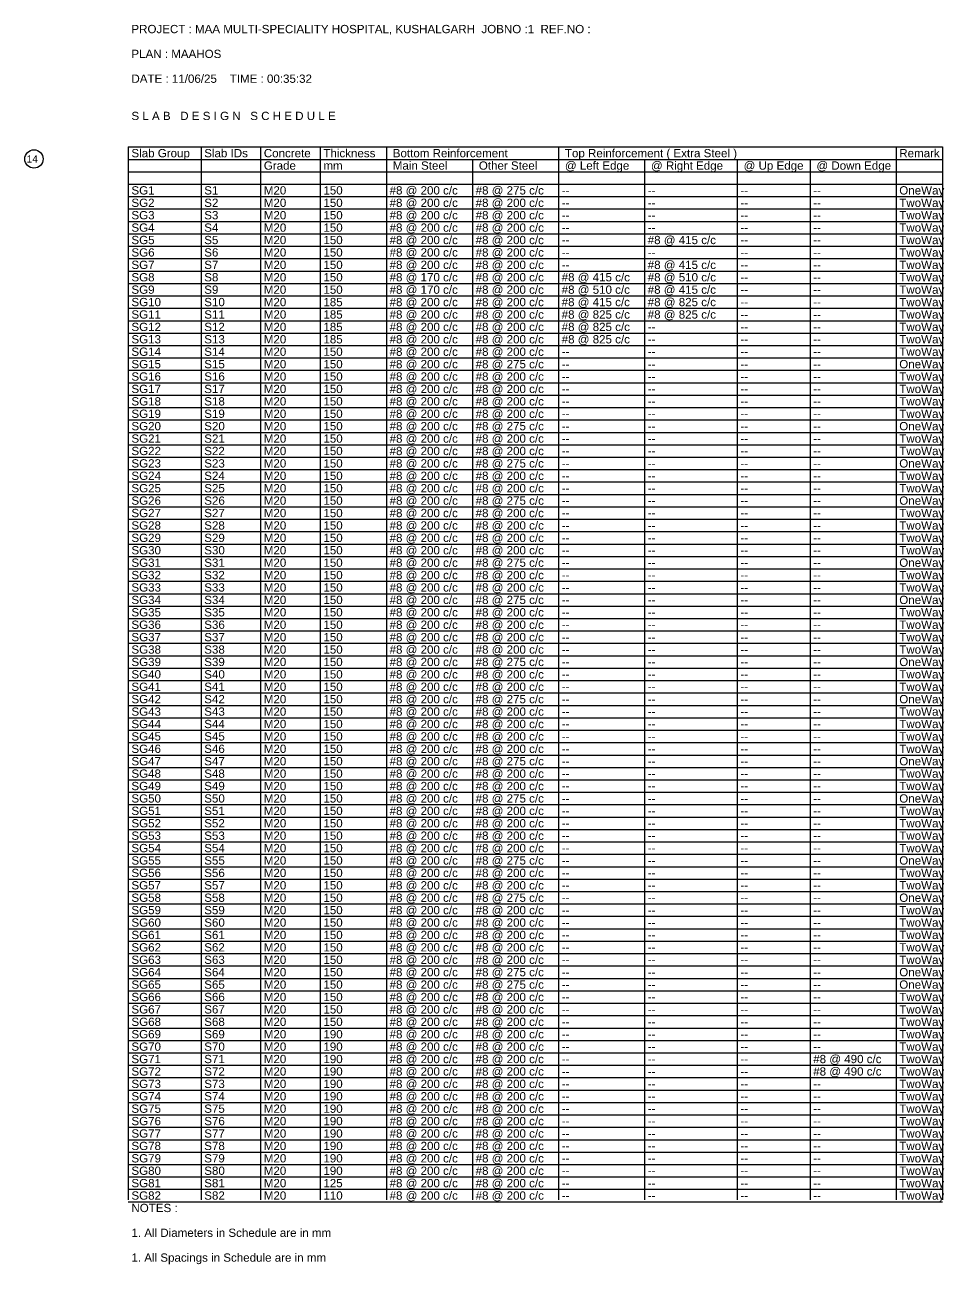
# Model space of a CAD drawing. Extents: x 26.9 to 91.8, y -5 to 59.7.
# Drawn here: x 69.56 to 91.78, y 25.62 to 55.58 of the extents above; entities that cross this region are included whole.
import ezdxf

# ---------------------------------------------------------------- set-up
doc = ezdxf.new("R2010")
doc.units = 0
doc.layers.add('GridName', color=7, linetype='CONTINUOUS')
doc.layers.add('Schedule', color=3, linetype='CONTINUOUS')
doc.styles.add('STRUDS_Arial', font='ARIAL.TTF', dxfattribs={"height": 0.04})

msp = doc.modelspace()

# ---------------------------------------------------------------- linework, layer by layer
at = {"layer": 'GridName'}
msp.add_circle((69.7787, 52.34), 0.2207, dxfattribs=at)
at = {"layer": 'Schedule'}
for p, q in [((72.058, 52.63), (72.058, 27.1801)), ((72.058, 52.63), (91.738, 52.63)), ((73.818, 52.63), (73.818, 27.1801)), ((75.258, 52.63), (75.258, 27.1801)), ((76.698, 52.63), (76.698, 27.1801)), ((78.298, 52.63), (78.298, 27.1801)), ((82.458, 52.63), (82.458, 27.1801)), ((90.618, 52.63), (90.618, 27.1801)), ((91.738, 52.63), (91.738, 27.1801)), ((72.058, 52.33), (91.738, 52.33)), ((80.378, 52.33), (80.378, 27.1801)), ((84.538, 52.33), (84.538, 27.1801)), ((86.778, 52.33), (86.778, 27.1801)), ((88.538, 52.33), (88.538, 27.1801)), ((72.058, 52.03), (91.738, 52.03)), ((72.058, 51.73), (91.738, 51.73)), ((72.058, 51.43), (91.738, 51.43)), ((72.058, 51.13), (91.738, 51.13)), ((72.058, 50.83), (91.738, 50.83)), ((72.058, 50.53), (91.738, 50.53)), ((72.058, 50.23), (91.738, 50.23)), ((72.058, 49.93), (91.738, 49.93)), ((72.058, 49.63), (91.738, 49.63)), ((72.058, 49.33), (91.738, 49.33)), ((72.058, 49.03), (91.738, 49.03)), ((72.058, 48.73), (91.738, 48.73)), ((72.058, 48.43), (91.738, 48.43)), ((72.058, 48.13), (91.738, 48.13)), ((72.058, 47.83), (91.738, 47.83)), ((72.058, 47.53), (91.738, 47.53)), ((72.058, 47.23), (91.738, 47.23)), ((72.058, 46.93), (91.738, 46.93)), ((72.058, 46.63), (91.738, 46.63)), ((72.058, 46.33), (91.738, 46.33)), ((72.058, 46.03), (91.738, 46.03)), ((72.058, 45.73), (91.738, 45.73)), ((72.058, 45.43), (91.738, 45.43)), ((72.058, 45.13), (91.738, 45.13)), ((72.058, 44.83), (91.738, 44.83)), ((72.058, 44.53), (91.738, 44.53)), ((72.058, 44.23), (91.738, 44.23)), ((72.058, 43.93), (91.738, 43.93)), ((72.058, 43.63), (91.738, 43.63)), ((72.058, 43.33), (91.738, 43.33)), ((72.058, 43.03), (91.738, 43.03)), ((72.058, 42.73), (91.738, 42.73)), ((72.058, 42.43), (91.738, 42.43)), ((72.058, 42.13), (91.738, 42.13)), ((72.058, 41.83), (91.738, 41.83)), ((72.058, 41.53), (91.738, 41.53)), ((72.058, 41.23), (91.738, 41.23)), ((72.058, 40.93), (91.738, 40.93)), ((72.058, 40.63), (91.738, 40.63)), ((72.058, 40.33), (91.738, 40.33)), ((72.058, 40.03), (91.738, 40.03)), ((72.058, 39.73), (91.738, 39.73)), ((72.058, 39.43), (91.738, 39.43)), ((72.058, 39.13), (91.738, 39.13)), ((72.058, 38.83), (91.738, 38.83)), ((72.058, 38.53), (91.738, 38.53)), ((72.058, 38.23), (91.738, 38.23)), ((72.058, 37.93), (91.738, 37.93)), ((72.058, 37.63), (91.738, 37.63)), ((72.058, 37.33), (91.738, 37.33)), ((72.058, 37.03), (91.738, 37.03)), ((72.058, 36.73), (91.738, 36.73)), ((72.058, 36.43), (91.738, 36.43)), ((72.058, 36.13), (91.738, 36.13)), ((72.058, 35.83), (91.738, 35.83)), ((72.058, 35.53), (91.738, 35.53)), ((72.058, 35.23), (91.738, 35.23)), ((72.058, 34.93), (91.738, 34.93)), ((72.058, 34.63), (91.738, 34.63)), ((72.058, 34.33), (91.738, 34.33)), ((72.058, 34.03), (91.738, 34.03)), ((72.058, 33.73), (91.738, 33.73)), ((72.058, 33.43), (91.738, 33.43)), ((72.058, 33.13), (91.738, 33.13)), ((72.058, 32.83), (91.738, 32.83)), ((72.058, 32.53), (91.738, 32.53)), ((72.058, 32.23), (91.738, 32.23)), ((72.058, 31.93), (91.738, 31.93)), ((72.058, 31.63), (91.738, 31.63)), ((72.058, 31.33), (91.738, 31.33)), ((72.058, 31.03), (91.738, 31.03)), ((72.058, 30.73), (91.738, 30.73)), ((72.058, 30.43), (91.738, 30.43)), ((72.058, 30.13), (91.738, 30.13)), ((72.058, 29.83), (91.738, 29.83)), ((72.058, 29.53), (91.738, 29.53)), ((72.058, 29.23), (91.738, 29.23)), ((72.058, 28.93), (91.738, 28.93)), ((72.058, 28.63), (91.738, 28.63)), ((72.058, 28.33), (91.738, 28.33)), ((72.058, 28.03), (91.738, 28.03)), ((72.058, 27.73), (91.738, 27.73)), ((72.058, 27.43), (91.738, 27.43)), ((72.058, 27.13), (91.738, 27.13))]:
    msp.add_line(p, q, dxfattribs=at)

# ---------------------------------------------------------------- texts
at = {"layer": 'GridName', "style": 'STRUDS_Arial'}
msp.add_text('14', height=0.175, dxfattribs=at).set_placement((69.6037, 52.2525))
at = {"layer": 'Schedule', "style": 'STRUDS_Arial'}
for s, p in [(' PROJECT : MAA MULTI-SPECIALITY HOSPITAL, KUSHALGARH  JOBNO :1  REF.NO :', (72.058, 55.38)), (' PLAN : MAAHOS', (72.058, 54.78)), (' DATE : 11/06/25    TIME : 00:35:32', (72.058, 54.18)), (' S L A B   D E S I G N   S C H E D U L E', (72.058, 53.28)), (' Slab Group', (72.058, 52.38)), (' Slab IDs', (73.818, 52.38)), (' Concrete', (75.258, 52.38)), (' Thickness', (76.698, 52.38)), ('  Bottom Reinforcement', (78.298, 52.38)), ('  Top Reinforcement ( Extra Steel )', (82.458, 52.38)), (' Remark', (90.618, 52.38)), (' Grade', (75.258, 52.08)), (' mm', (76.698, 52.08)), ('  Main Steel', (78.298, 52.08)), ('  Other Steel', (80.378, 52.08)), ('  @ Left Edge', (82.458, 52.08)), ('  @ Right Edge', (84.538, 52.08)), ('  @ Up Edge', (86.778, 52.08)), ('  @ Down Edge', (88.538, 52.08)), (' SG1', (72.058, 51.48)), (' S1', (73.818, 51.48)), (' M20', (75.258, 51.48)), (' 150', (76.698, 51.48)), (' #8 @ 200 c/c', (78.298, 51.48)), (' #8 @ 275 c/c', (80.378, 51.48)), (' --', (82.458, 51.48)), (' --', (84.538, 51.48)), (' --', (86.778, 51.48)), (' --', (88.538, 51.48)), (' OneWay', (90.618, 51.48)), (' SG2', (72.058, 51.18)), (' S2', (73.818, 51.18)), (' M20', (75.258, 51.18)), (' 150', (76.698, 51.18)), (' #8 @ 200 c/c', (78.298, 51.18)), (' #8 @ 200 c/c', (80.378, 51.18)), (' --', (82.458, 51.18)), (' --', (84.538, 51.18)), (' --', (86.778, 51.18)), (' --', (88.538, 51.18)), (' TwoWay', (90.618, 51.18)), (' SG3', (72.058, 50.88)), (' S3', (73.818, 50.88)), (' M20', (75.258, 50.88)), (' 150', (76.698, 50.88)), (' #8 @ 200 c/c', (78.298, 50.88)), (' #8 @ 200 c/c', (80.378, 50.88)), (' --', (82.458, 50.88)), (' --', (84.538, 50.88)), (' --', (86.778, 50.88)), (' --', (88.538, 50.88)), (' TwoWay', (90.618, 50.88)), (' SG4', (72.058, 50.58)), (' S4', (73.818, 50.58)), (' M20', (75.258, 50.58)), (' 150', (76.698, 50.58)), (' #8 @ 200 c/c', (78.298, 50.58)), (' #8 @ 200 c/c', (80.378, 50.58)), (' --', (82.458, 50.58)), (' --', (84.538, 50.58)), (' --', (86.778, 50.58)), (' --', (88.538, 50.58)), (' TwoWay', (90.618, 50.58)), (' SG5', (72.058, 50.28)), (' S5', (73.818, 50.28)), (' M20', (75.258, 50.28)), (' 150', (76.698, 50.28)), (' #8 @ 200 c/c', (78.298, 50.28)), (' #8 @ 200 c/c', (80.378, 50.28)), (' --', (82.458, 50.28)), (' #8 @ 415 c/c', (84.538, 50.28)), (' --', (86.778, 50.28)), (' --', (88.538, 50.28)), (' TwoWay', (90.618, 50.28)), (' SG6', (72.058, 49.98)), (' S6', (73.818, 49.98)), (' M20', (75.258, 49.98)), (' 150', (76.698, 49.98)), (' #8 @ 200 c/c', (78.298, 49.98)), (' #8 @ 200 c/c', (80.378, 49.98)), (' --', (82.458, 49.98)), (' --', (84.538, 49.98)), (' --', (86.778, 49.98)), (' --', (88.538, 49.98)), (' TwoWay', (90.618, 49.98)), (' SG7', (72.058, 49.68)), (' S7', (73.818, 49.68)), (' M20', (75.258, 49.68)), (' 150', (76.698, 49.68)), (' #8 @ 200 c/c', (78.298, 49.68)), (' #8 @ 200 c/c', (80.378, 49.68)), (' --', (82.458, 49.68)), (' #8 @ 415 c/c', (84.538, 49.68)), (' --', (86.778, 49.68)), (' --', (88.538, 49.68)), (' TwoWay', (90.618, 49.68)), (' SG8', (72.058, 49.38)), (' S8', (73.818, 49.38)), (' M20', (75.258, 49.38)), (' 150', (76.698, 49.38)), (' #8 @ 170 c/c', (78.298, 49.38)), (' #8 @ 200 c/c', (80.378, 49.38)), (' #8 @ 415 c/c', (82.458, 49.38)), (' #8 @ 510 c/c', (84.538, 49.38)), (' --', (86.778, 49.38)), (' --', (88.538, 49.38)), (' TwoWay', (90.618, 49.38)), (' SG9', (72.058, 49.08)), (' S9', (73.818, 49.08)), (' M20', (75.258, 49.08)), (' 150', (76.698, 49.08)), (' #8 @ 170 c/c', (78.298, 49.08)), (' #8 @ 200 c/c', (80.378, 49.08)), (' #8 @ 510 c/c', (82.458, 49.08)), (' #8 @ 415 c/c', (84.538, 49.08)), (' --', (86.778, 49.08)), (' --', (88.538, 49.08)), (' TwoWay', (90.618, 49.08)), (' SG10', (72.058, 48.78)), (' S10', (73.818, 48.78)), (' M20', (75.258, 48.78)), (' 185', (76.698, 48.78)), (' #8 @ 200 c/c', (78.298, 48.78)), (' #8 @ 200 c/c', (80.378, 48.78)), (' #8 @ 415 c/c', (82.458, 48.78)), (' #8 @ 825 c/c', (84.538, 48.78)), (' --', (86.778, 48.78)), (' --', (88.538, 48.78)), (' TwoWay', (90.618, 48.78)), (' SG11', (72.058, 48.48)), (' S11', (73.818, 48.48)), (' M20', (75.258, 48.48)), (' 185', (76.698, 48.48)), (' #8 @ 200 c/c', (78.298, 48.48)), (' #8 @ 200 c/c', (80.378, 48.48)), (' #8 @ 825 c/c', (82.458, 48.48)), (' #8 @ 825 c/c', (84.538, 48.48)), (' --', (86.778, 48.48)), (' --', (88.538, 48.48)), (' TwoWay', (90.618, 48.48)), (' SG12', (72.058, 48.18)), (' S12', (73.818, 48.18)), (' M20', (75.258, 48.18)), (' 185', (76.698, 48.18)), (' #8 @ 200 c/c', (78.298, 48.18)), (' #8 @ 200 c/c', (80.378, 48.18)), (' #8 @ 825 c/c', (82.458, 48.18)), (' --', (84.538, 48.18)), (' --', (86.778, 48.18)), (' --', (88.538, 48.18)), (' TwoWay', (90.618, 48.18)), (' SG13', (72.058, 47.88)), (' S13', (73.818, 47.88)), (' M20', (75.258, 47.88)), (' 185', (76.698, 47.88)), (' #8 @ 200 c/c', (78.298, 47.88)), (' #8 @ 200 c/c', (80.378, 47.88)), (' #8 @ 825 c/c', (82.458, 47.88)), (' --', (84.538, 47.88)), (' --', (86.778, 47.88)), (' --', (88.538, 47.88)), (' TwoWay', (90.618, 47.88)), (' SG14', (72.058, 47.58)), (' S14', (73.818, 47.58)), (' M20', (75.258, 47.58)), (' 150', (76.698, 47.58)), (' #8 @ 200 c/c', (78.298, 47.58)), (' #8 @ 200 c/c', (80.378, 47.58)), (' --', (82.458, 47.58)), (' --', (84.538, 47.58)), (' --', (86.778, 47.58)), (' --', (88.538, 47.58)), (' TwoWay', (90.618, 47.58)), (' SG15', (72.058, 47.28)), (' S15', (73.818, 47.28)), (' M20', (75.258, 47.28)), (' 150', (76.698, 47.28)), (' #8 @ 200 c/c', (78.298, 47.28)), (' #8 @ 275 c/c', (80.378, 47.28)), (' --', (82.458, 47.28)), (' --', (84.538, 47.28)), (' --', (86.778, 47.28)), (' --', (88.538, 47.28)), (' OneWay', (90.618, 47.28)), (' SG16', (72.058, 46.98)), (' S16', (73.818, 46.98)), (' M20', (75.258, 46.98)), (' 150', (76.698, 46.98)), (' #8 @ 200 c/c', (78.298, 46.98)), (' #8 @ 200 c/c', (80.378, 46.98)), (' --', (82.458, 46.98)), (' --', (84.538, 46.98)), (' --', (86.778, 46.98)), (' --', (88.538, 46.98)), (' TwoWay', (90.618, 46.98)), (' SG17', (72.058, 46.68)), (' S17', (73.818, 46.68)), (' M20', (75.258, 46.68)), (' 150', (76.698, 46.68)), (' #8 @ 200 c/c', (78.298, 46.68)), (' #8 @ 200 c/c', (80.378, 46.68)), (' --', (82.458, 46.68)), (' --', (84.538, 46.68)), (' --', (86.778, 46.68)), (' --', (88.538, 46.68)), (' TwoWay', (90.618, 46.68)), (' SG18', (72.058, 46.38)), (' S18', (73.818, 46.38)), (' M20', (75.258, 46.38)), (' 150', (76.698, 46.38)), (' #8 @ 200 c/c', (78.298, 46.38)), (' #8 @ 200 c/c', (80.378, 46.38)), (' --', (82.458, 46.38)), (' --', (84.538, 46.38)), (' --', (86.778, 46.38)), (' --', (88.538, 46.38)), (' TwoWay', (90.618, 46.38)), (' SG19', (72.058, 46.08)), (' S19', (73.818, 46.08)), (' M20', (75.258, 46.08)), (' 150', (76.698, 46.08)), (' #8 @ 200 c/c', (78.298, 46.08)), (' #8 @ 200 c/c', (80.378, 46.08)), (' --', (82.458, 46.08)), (' --', (84.538, 46.08)), (' --', (86.778, 46.08)), (' --', (88.538, 46.08)), (' TwoWay', (90.618, 46.08)), (' SG20', (72.058, 45.78)), (' S20', (73.818, 45.78)), (' M20', (75.258, 45.78)), (' 150', (76.698, 45.78)), (' #8 @ 200 c/c', (78.298, 45.78)), (' #8 @ 275 c/c', (80.378, 45.78)), (' --', (82.458, 45.78)), (' --', (84.538, 45.78)), (' --', (86.778, 45.78)), (' --', (88.538, 45.78)), (' OneWay', (90.618, 45.78)), (' SG21', (72.058, 45.48)), (' S21', (73.818, 45.48)), (' M20', (75.258, 45.48)), (' 150', (76.698, 45.48)), (' #8 @ 200 c/c', (78.298, 45.48)), (' #8 @ 200 c/c', (80.378, 45.48)), (' --', (82.458, 45.48)), (' --', (84.538, 45.48)), (' --', (86.778, 45.48)), (' --', (88.538, 45.48)), (' TwoWay', (90.618, 45.48)), (' SG22', (72.058, 45.18)), (' S22', (73.818, 45.18)), (' M20', (75.258, 45.18)), (' 150', (76.698, 45.18)), (' #8 @ 200 c/c', (78.298, 45.18)), (' #8 @ 200 c/c', (80.378, 45.18)), (' --', (82.458, 45.18)), (' --', (84.538, 45.18)), (' --', (86.778, 45.18)), (' --', (88.538, 45.18)), (' TwoWay', (90.618, 45.18)), (' SG23', (72.058, 44.88)), (' S23', (73.818, 44.88)), (' M20', (75.258, 44.88)), (' 150', (76.698, 44.88)), (' #8 @ 200 c/c', (78.298, 44.88)), (' #8 @ 275 c/c', (80.378, 44.88)), (' --', (82.458, 44.88)), (' --', (84.538, 44.88)), (' --', (86.778, 44.88)), (' --', (88.538, 44.88)), (' OneWay', (90.618, 44.88)), (' SG24', (72.058, 44.58)), (' S24', (73.818, 44.58)), (' M20', (75.258, 44.58)), (' 150', (76.698, 44.58)), (' #8 @ 200 c/c', (78.298, 44.58)), (' #8 @ 200 c/c', (80.378, 44.58)), (' --', (82.458, 44.58)), (' --', (84.538, 44.58)), (' --', (86.778, 44.58)), (' --', (88.538, 44.58)), (' TwoWay', (90.618, 44.58)), (' SG25', (72.058, 44.28)), (' S25', (73.818, 44.28)), (' M20', (75.258, 44.28)), (' 150', (76.698, 44.28)), (' #8 @ 200 c/c', (78.298, 44.28)), (' #8 @ 200 c/c', (80.378, 44.28)), (' --', (82.458, 44.28)), (' --', (84.538, 44.28)), (' --', (86.778, 44.28)), (' --', (88.538, 44.28)), (' TwoWay', (90.618, 44.28)), (' SG26', (72.058, 43.98)), (' S26', (73.818, 43.98)), (' M20', (75.258, 43.98)), (' 150', (76.698, 43.98)), (' #8 @ 200 c/c', (78.298, 43.98)), (' #8 @ 275 c/c', (80.378, 43.98)), (' --', (82.458, 43.98)), (' --', (84.538, 43.98)), (' --', (86.778, 43.98)), (' --', (88.538, 43.98)), (' OneWay', (90.618, 43.98)), (' SG27', (72.058, 43.68)), (' S27', (73.818, 43.68)), (' M20', (75.258, 43.68)), (' 150', (76.698, 43.68)), (' #8 @ 200 c/c', (78.298, 43.68)), (' #8 @ 200 c/c', (80.378, 43.68)), (' --', (82.458, 43.68)), (' --', (84.538, 43.68)), (' --', (86.778, 43.68)), (' --', (88.538, 43.68)), (' TwoWay', (90.618, 43.68)), (' SG28', (72.058, 43.38)), (' S28', (73.818, 43.38)), (' M20', (75.258, 43.38)), (' 150', (76.698, 43.38)), (' #8 @ 200 c/c', (78.298, 43.38)), (' #8 @ 200 c/c', (80.378, 43.38)), (' --', (82.458, 43.38)), (' --', (84.538, 43.38)), (' --', (86.778, 43.38)), (' --', (88.538, 43.38)), (' TwoWay', (90.618, 43.38)), (' SG29', (72.058, 43.08)), (' S29', (73.818, 43.08)), (' M20', (75.258, 43.08)), (' 150', (76.698, 43.08)), (' #8 @ 200 c/c', (78.298, 43.08)), (' #8 @ 200 c/c', (80.378, 43.08)), (' --', (82.458, 43.08)), (' --', (84.538, 43.08)), (' --', (86.778, 43.08)), (' --', (88.538, 43.08)), (' TwoWay', (90.618, 43.08)), (' SG30', (72.058, 42.78)), (' S30', (73.818, 42.78)), (' M20', (75.258, 42.78)), (' 150', (76.698, 42.78)), (' #8 @ 200 c/c', (78.298, 42.78)), (' #8 @ 200 c/c', (80.378, 42.78)), (' --', (82.458, 42.78)), (' --', (84.538, 42.78)), (' --', (86.778, 42.78)), (' --', (88.538, 42.78)), (' TwoWay', (90.618, 42.78)), (' SG31', (72.058, 42.48)), (' S31', (73.818, 42.48)), (' M20', (75.258, 42.48)), (' 150', (76.698, 42.48)), (' #8 @ 200 c/c', (78.298, 42.48)), (' #8 @ 275 c/c', (80.378, 42.48)), (' --', (82.458, 42.48)), (' --', (84.538, 42.48)), (' --', (86.778, 42.48)), (' --', (88.538, 42.48)), (' OneWay', (90.618, 42.48)), (' SG32', (72.058, 42.18)), (' S32', (73.818, 42.18)), (' M20', (75.258, 42.18)), (' 150', (76.698, 42.18)), (' #8 @ 200 c/c', (78.298, 42.18)), (' #8 @ 200 c/c', (80.378, 42.18)), (' --', (82.458, 42.18)), (' --', (84.538, 42.18)), (' --', (86.778, 42.18)), (' --', (88.538, 42.18)), (' TwoWay', (90.618, 42.18)), (' SG33', (72.058, 41.88)), (' S33', (73.818, 41.88)), (' M20', (75.258, 41.88)), (' 150', (76.698, 41.88)), (' #8 @ 200 c/c', (78.298, 41.88)), (' #8 @ 200 c/c', (80.378, 41.88)), (' --', (82.458, 41.88)), (' --', (84.538, 41.88)), (' --', (86.778, 41.88)), (' --', (88.538, 41.88)), (' TwoWay', (90.618, 41.88)), (' SG34', (72.058, 41.58)), (' S34', (73.818, 41.58)), (' M20', (75.258, 41.58)), (' 150', (76.698, 41.58)), (' #8 @ 200 c/c', (78.298, 41.58)), (' #8 @ 275 c/c', (80.378, 41.58)), (' --', (82.458, 41.58)), (' --', (84.538, 41.58)), (' --', (86.778, 41.58)), (' --', (88.538, 41.58)), (' OneWay', (90.618, 41.58)), (' SG35', (72.058, 41.28)), (' S35', (73.818, 41.28)), (' M20', (75.258, 41.28)), (' 150', (76.698, 41.28)), (' #8 @ 200 c/c', (78.298, 41.28)), (' #8 @ 200 c/c', (80.378, 41.28)), (' --', (82.458, 41.28)), (' --', (84.538, 41.28)), (' --', (86.778, 41.28)), (' --', (88.538, 41.28)), (' TwoWay', (90.618, 41.28)), (' SG36', (72.058, 40.98)), (' S36', (73.818, 40.98)), (' M20', (75.258, 40.98)), (' 150', (76.698, 40.98)), (' #8 @ 200 c/c', (78.298, 40.98)), (' #8 @ 200 c/c', (80.378, 40.98)), (' --', (82.458, 40.98)), (' --', (84.538, 40.98)), (' --', (86.778, 40.98)), (' --', (88.538, 40.98)), (' TwoWay', (90.618, 40.98)), (' SG37', (72.058, 40.68)), (' S37', (73.818, 40.68)), (' M20', (75.258, 40.68)), (' 150', (76.698, 40.68)), (' #8 @ 200 c/c', (78.298, 40.68)), (' #8 @ 200 c/c', (80.378, 40.68)), (' --', (82.458, 40.68)), (' --', (84.538, 40.68)), (' --', (86.778, 40.68)), (' --', (88.538, 40.68)), (' TwoWay', (90.618, 40.68)), (' SG38', (72.058, 40.38)), (' S38', (73.818, 40.38)), (' M20', (75.258, 40.38)), (' 150', (76.698, 40.38)), (' #8 @ 200 c/c', (78.298, 40.38)), (' #8 @ 200 c/c', (80.378, 40.38)), (' --', (82.458, 40.38)), (' --', (84.538, 40.38)), (' --', (86.778, 40.38)), (' --', (88.538, 40.38)), (' TwoWay', (90.618, 40.38)), (' SG39', (72.058, 40.08)), (' S39', (73.818, 40.08)), (' M20', (75.258, 40.08)), (' 150', (76.698, 40.08)), (' #8 @ 200 c/c', (78.298, 40.08)), (' #8 @ 275 c/c', (80.378, 40.08)), (' --', (82.458, 40.08)), (' --', (84.538, 40.08)), (' --', (86.778, 40.08)), (' --', (88.538, 40.08)), (' OneWay', (90.618, 40.08)), (' SG40', (72.058, 39.78)), (' S40', (73.818, 39.78)), (' M20', (75.258, 39.78)), (' 150', (76.698, 39.78)), (' #8 @ 200 c/c', (78.298, 39.78)), (' #8 @ 200 c/c', (80.378, 39.78)), (' --', (82.458, 39.78)), (' --', (84.538, 39.78)), (' --', (86.778, 39.78)), (' --', (88.538, 39.78)), (' TwoWay', (90.618, 39.78)), (' SG41', (72.058, 39.48)), (' S41', (73.818, 39.48)), (' M20', (75.258, 39.48)), (' 150', (76.698, 39.48)), (' #8 @ 200 c/c', (78.298, 39.48)), (' #8 @ 200 c/c', (80.378, 39.48)), (' --', (82.458, 39.48)), (' --', (84.538, 39.48)), (' --', (86.778, 39.48)), (' --', (88.538, 39.48)), (' TwoWay', (90.618, 39.48)), (' SG42', (72.058, 39.18)), (' S42', (73.818, 39.18)), (' M20', (75.258, 39.18)), (' 150', (76.698, 39.18)), (' #8 @ 200 c/c', (78.298, 39.18)), (' #8 @ 275 c/c', (80.378, 39.18)), (' --', (82.458, 39.18)), (' --', (84.538, 39.18)), (' --', (86.778, 39.18)), (' --', (88.538, 39.18)), (' OneWay', (90.618, 39.18)), (' SG43', (72.058, 38.88)), (' S43', (73.818, 38.88)), (' M20', (75.258, 38.88)), (' 150', (76.698, 38.88)), (' #8 @ 200 c/c', (78.298, 38.88)), (' #8 @ 200 c/c', (80.378, 38.88)), (' --', (82.458, 38.88)), (' --', (84.538, 38.88)), (' --', (86.778, 38.88)), (' --', (88.538, 38.88)), (' TwoWay', (90.618, 38.88)), (' SG44', (72.058, 38.58)), (' S44', (73.818, 38.58)), (' M20', (75.258, 38.58)), (' 150', (76.698, 38.58)), (' #8 @ 200 c/c', (78.298, 38.58)), (' #8 @ 200 c/c', (80.378, 38.58)), (' --', (82.458, 38.58)), (' --', (84.538, 38.58)), (' --', (86.778, 38.58)), (' --', (88.538, 38.58)), (' TwoWay', (90.618, 38.58)), (' SG45', (72.058, 38.28)), (' S45', (73.818, 38.28)), (' M20', (75.258, 38.28)), (' 150', (76.698, 38.28)), (' #8 @ 200 c/c', (78.298, 38.28)), (' #8 @ 200 c/c', (80.378, 38.28)), (' --', (82.458, 38.28)), (' --', (84.538, 38.28)), (' --', (86.778, 38.28)), (' --', (88.538, 38.28)), (' TwoWay', (90.618, 38.28)), (' SG46', (72.058, 37.98)), (' S46', (73.818, 37.98)), (' M20', (75.258, 37.98)), (' 150', (76.698, 37.98)), (' #8 @ 200 c/c', (78.298, 37.98)), (' #8 @ 200 c/c', (80.378, 37.98)), (' --', (82.458, 37.98)), (' --', (84.538, 37.98)), (' --', (86.778, 37.98)), (' --', (88.538, 37.98)), (' TwoWay', (90.618, 37.98)), (' SG47', (72.058, 37.68)), (' S47', (73.818, 37.68)), (' M20', (75.258, 37.68)), (' 150', (76.698, 37.68)), (' #8 @ 200 c/c', (78.298, 37.68)), (' #8 @ 275 c/c', (80.378, 37.68)), (' --', (82.458, 37.68)), (' --', (84.538, 37.68)), (' --', (86.778, 37.68)), (' --', (88.538, 37.68)), (' OneWay', (90.618, 37.68)), (' SG48', (72.058, 37.38)), (' S48', (73.818, 37.38)), (' M20', (75.258, 37.38)), (' 150', (76.698, 37.38)), (' #8 @ 200 c/c', (78.298, 37.38)), (' #8 @ 200 c/c', (80.378, 37.38)), (' --', (82.458, 37.38)), (' --', (84.538, 37.38)), (' --', (86.778, 37.38)), (' --', (88.538, 37.38)), (' TwoWay', (90.618, 37.38)), (' SG49', (72.058, 37.08)), (' S49', (73.818, 37.08)), (' M20', (75.258, 37.08)), (' 150', (76.698, 37.08)), (' #8 @ 200 c/c', (78.298, 37.08)), (' #8 @ 200 c/c', (80.378, 37.08)), (' --', (82.458, 37.08)), (' --', (84.538, 37.08)), (' --', (86.778, 37.08)), (' --', (88.538, 37.08)), (' TwoWay', (90.618, 37.08)), (' SG50', (72.058, 36.78)), (' S50', (73.818, 36.78)), (' M20', (75.258, 36.78)), (' 150', (76.698, 36.78)), (' #8 @ 200 c/c', (78.298, 36.78)), (' #8 @ 275 c/c', (80.378, 36.78)), (' --', (82.458, 36.78)), (' --', (84.538, 36.78)), (' --', (86.778, 36.78)), (' --', (88.538, 36.78)), (' OneWay', (90.618, 36.78)), (' SG51', (72.058, 36.48)), (' S51', (73.818, 36.48)), (' M20', (75.258, 36.48)), (' 150', (76.698, 36.48)), (' #8 @ 200 c/c', (78.298, 36.48)), (' #8 @ 200 c/c', (80.378, 36.48)), (' --', (82.458, 36.48)), (' --', (84.538, 36.48)), (' --', (86.778, 36.48)), (' --', (88.538, 36.48)), (' TwoWay', (90.618, 36.48)), (' SG52', (72.058, 36.18)), (' S52', (73.818, 36.18)), (' M20', (75.258, 36.18)), (' 150', (76.698, 36.18)), (' #8 @ 200 c/c', (78.298, 36.18)), (' #8 @ 200 c/c', (80.378, 36.18)), (' --', (82.458, 36.18)), (' --', (84.538, 36.18)), (' --', (86.778, 36.18)), (' --', (88.538, 36.18)), (' TwoWay', (90.618, 36.18)), (' SG53', (72.058, 35.8801)), (' S53', (73.818, 35.8801)), (' M20', (75.258, 35.8801)), (' 150', (76.698, 35.8801)), (' #8 @ 200 c/c', (78.298, 35.8801)), (' #8 @ 200 c/c', (80.378, 35.8801)), (' --', (82.458, 35.8801)), (' --', (84.538, 35.8801)), (' --', (86.778, 35.8801)), (' --', (88.538, 35.8801)), (' TwoWay', (90.618, 35.8801)), (' SG54', (72.058, 35.5801)), (' S54', (73.818, 35.5801)), (' M20', (75.258, 35.5801)), (' 150', (76.698, 35.5801)), (' #8 @ 200 c/c', (78.298, 35.5801)), (' #8 @ 200 c/c', (80.378, 35.5801)), (' --', (82.458, 35.5801)), (' --', (84.538, 35.5801)), (' --', (86.778, 35.5801)), (' --', (88.538, 35.5801)), (' TwoWay', (90.618, 35.5801)), (' SG55', (72.058, 35.2801)), (' S55', (73.818, 35.2801)), (' M20', (75.258, 35.2801)), (' 150', (76.698, 35.2801)), (' #8 @ 200 c/c', (78.298, 35.2801)), (' #8 @ 275 c/c', (80.378, 35.2801)), (' --', (82.458, 35.2801)), (' --', (84.538, 35.2801)), (' --', (86.778, 35.2801)), (' --', (88.538, 35.2801)), (' OneWay', (90.618, 35.2801)), (' SG56', (72.058, 34.9801)), (' S56', (73.818, 34.9801)), (' M20', (75.258, 34.9801)), (' 150', (76.698, 34.9801)), (' #8 @ 200 c/c', (78.298, 34.9801)), (' #8 @ 200 c/c', (80.378, 34.9801)), (' --', (82.458, 34.9801)), (' --', (84.538, 34.9801)), (' --', (86.778, 34.9801)), (' --', (88.538, 34.9801)), (' TwoWay', (90.618, 34.9801)), (' SG57', (72.058, 34.6801)), (' S57', (73.818, 34.6801)), (' M20', (75.258, 34.6801)), (' 150', (76.698, 34.6801)), (' #8 @ 200 c/c', (78.298, 34.6801)), (' #8 @ 200 c/c', (80.378, 34.6801)), (' --', (82.458, 34.6801)), (' --', (84.538, 34.6801)), (' --', (86.778, 34.6801)), (' --', (88.538, 34.6801)), (' TwoWay', (90.618, 34.6801)), (' SG58', (72.058, 34.3801)), (' S58', (73.818, 34.3801)), (' M20', (75.258, 34.3801)), (' 150', (76.698, 34.3801)), (' #8 @ 200 c/c', (78.298, 34.3801)), (' #8 @ 275 c/c', (80.378, 34.3801)), (' --', (82.458, 34.3801)), (' --', (84.538, 34.3801)), (' --', (86.778, 34.3801)), (' --', (88.538, 34.3801)), (' OneWay', (90.618, 34.3801)), (' SG59', (72.058, 34.0801)), (' S59', (73.818, 34.0801)), (' M20', (75.258, 34.0801)), (' 150', (76.698, 34.0801)), (' #8 @ 200 c/c', (78.298, 34.0801)), (' #8 @ 200 c/c', (80.378, 34.0801)), (' --', (82.458, 34.0801)), (' --', (84.538, 34.0801)), (' --', (86.778, 34.0801)), (' --', (88.538, 34.0801)), (' TwoWay', (90.618, 34.0801)), (' SG60', (72.058, 33.7801)), (' S60', (73.818, 33.7801)), (' M20', (75.258, 33.7801)), (' 150', (76.698, 33.7801)), (' #8 @ 200 c/c', (78.298, 33.7801)), (' #8 @ 200 c/c', (80.378, 33.7801)), (' --', (82.458, 33.7801)), (' --', (84.538, 33.7801)), (' --', (86.778, 33.7801)), (' --', (88.538, 33.7801)), (' TwoWay', (90.618, 33.7801)), (' SG61', (72.058, 33.4801)), (' S61', (73.818, 33.4801)), (' M20', (75.258, 33.4801)), (' 150', (76.698, 33.4801)), (' #8 @ 200 c/c', (78.298, 33.4801)), (' #8 @ 200 c/c', (80.378, 33.4801)), (' --', (82.458, 33.4801)), (' --', (84.538, 33.4801)), (' --', (86.778, 33.4801)), (' --', (88.538, 33.4801)), (' TwoWay', (90.618, 33.4801)), (' SG62', (72.058, 33.1801)), (' S62', (73.818, 33.1801)), (' M20', (75.258, 33.1801)), (' 150', (76.698, 33.1801)), (' #8 @ 200 c/c', (78.298, 33.1801)), (' #8 @ 200 c/c', (80.378, 33.1801)), (' --', (82.458, 33.1801)), (' --', (84.538, 33.1801)), (' --', (86.778, 33.1801)), (' --', (88.538, 33.1801)), (' TwoWay', (90.618, 33.1801)), (' SG63', (72.058, 32.8801)), (' S63', (73.818, 32.8801)), (' M20', (75.258, 32.8801)), (' 150', (76.698, 32.8801)), (' #8 @ 200 c/c', (78.298, 32.8801)), (' #8 @ 200 c/c', (80.378, 32.8801)), (' --', (82.458, 32.8801)), (' --', (84.538, 32.8801)), (' --', (86.778, 32.8801)), (' --', (88.538, 32.8801)), (' TwoWay', (90.618, 32.8801)), (' SG64', (72.058, 32.5801)), (' S64', (73.818, 32.5801)), (' M20', (75.258, 32.5801)), (' 150', (76.698, 32.5801)), (' #8 @ 200 c/c', (78.298, 32.5801)), (' #8 @ 275 c/c', (80.378, 32.5801)), (' --', (82.458, 32.5801)), (' --', (84.538, 32.5801)), (' --', (86.778, 32.5801)), (' --', (88.538, 32.5801)), (' OneWay', (90.618, 32.5801)), (' SG65', (72.058, 32.2801)), (' S65', (73.818, 32.2801)), (' M20', (75.258, 32.2801)), (' 150', (76.698, 32.2801)), (' #8 @ 200 c/c', (78.298, 32.2801)), (' #8 @ 275 c/c', (80.378, 32.2801)), (' --', (82.458, 32.2801)), (' --', (84.538, 32.2801)), (' --', (86.778, 32.2801)), (' --', (88.538, 32.2801)), (' OneWay', (90.618, 32.2801)), (' SG66', (72.058, 31.9801)), (' S66', (73.818, 31.9801)), (' M20', (75.258, 31.9801)), (' 150', (76.698, 31.9801)), (' #8 @ 200 c/c', (78.298, 31.9801)), (' #8 @ 200 c/c', (80.378, 31.9801)), (' --', (82.458, 31.9801)), (' --', (84.538, 31.9801)), (' --', (86.778, 31.9801)), (' --', (88.538, 31.9801)), (' TwoWay', (90.618, 31.9801)), (' SG67', (72.058, 31.6801)), (' S67', (73.818, 31.6801)), (' M20', (75.258, 31.6801)), (' 150', (76.698, 31.6801)), (' #8 @ 200 c/c', (78.298, 31.6801)), (' #8 @ 200 c/c', (80.378, 31.6801)), (' --', (82.458, 31.6801)), (' --', (84.538, 31.6801)), (' --', (86.778, 31.6801)), (' --', (88.538, 31.6801)), (' TwoWay', (90.618, 31.6801)), (' SG68', (72.058, 31.3801)), (' S68', (73.818, 31.3801)), (' M20', (75.258, 31.3801)), (' 150', (76.698, 31.3801)), (' #8 @ 200 c/c', (78.298, 31.3801)), (' #8 @ 200 c/c', (80.378, 31.3801)), (' --', (82.458, 31.3801)), (' --', (84.538, 31.3801)), (' --', (86.778, 31.3801)), (' --', (88.538, 31.3801)), (' TwoWay', (90.618, 31.3801)), (' SG69', (72.058, 31.0801)), (' S69', (73.818, 31.0801)), (' M20', (75.258, 31.0801)), (' 190', (76.698, 31.0801)), (' #8 @ 200 c/c', (78.298, 31.0801)), (' #8 @ 200 c/c', (80.378, 31.0801)), (' --', (82.458, 31.0801)), (' --', (84.538, 31.0801)), (' --', (86.778, 31.0801)), (' --', (88.538, 31.0801)), (' TwoWay', (90.618, 31.0801)), (' SG70', (72.058, 30.7801)), (' S70', (73.818, 30.7801)), (' M20', (75.258, 30.7801)), (' 190', (76.698, 30.7801)), (' #8 @ 200 c/c', (78.298, 30.7801)), (' #8 @ 200 c/c', (80.378, 30.7801)), (' --', (82.458, 30.7801)), (' --', (84.538, 30.7801)), (' --', (86.778, 30.7801)), (' --', (88.538, 30.7801)), (' TwoWay', (90.618, 30.7801)), (' SG71', (72.058, 30.4801)), (' S71', (73.818, 30.4801)), (' M20', (75.258, 30.4801)), (' 190', (76.698, 30.4801)), (' #8 @ 200 c/c', (78.298, 30.4801)), (' #8 @ 200 c/c', (80.378, 30.4801)), (' --', (82.458, 30.4801)), (' --', (84.538, 30.4801)), (' --', (86.778, 30.4801)), (' #8 @ 490 c/c', (88.538, 30.4801)), (' TwoWay', (90.618, 30.4801)), (' SG72', (72.058, 30.1801)), (' S72', (73.818, 30.1801)), (' M20', (75.258, 30.1801)), (' 190', (76.698, 30.1801)), (' #8 @ 200 c/c', (78.298, 30.1801)), (' #8 @ 200 c/c', (80.378, 30.1801)), (' --', (82.458, 30.1801)), (' --', (84.538, 30.1801)), (' --', (86.778, 30.1801)), (' #8 @ 490 c/c', (88.538, 30.1801)), (' TwoWay', (90.618, 30.1801)), (' SG73', (72.058, 29.8801)), (' S73', (73.818, 29.8801)), (' M20', (75.258, 29.8801)), (' 190', (76.698, 29.8801)), (' #8 @ 200 c/c', (78.298, 29.8801)), (' #8 @ 200 c/c', (80.378, 29.8801)), (' --', (82.458, 29.8801)), (' --', (84.538, 29.8801)), (' --', (86.778, 29.8801)), (' --', (88.538, 29.8801)), (' TwoWay', (90.618, 29.8801)), (' SG74', (72.058, 29.5801)), (' S74', (73.818, 29.5801)), (' M20', (75.258, 29.5801)), (' 190', (76.698, 29.5801)), (' #8 @ 200 c/c', (78.298, 29.5801)), (' #8 @ 200 c/c', (80.378, 29.5801)), (' --', (82.458, 29.5801)), (' --', (84.538, 29.5801)), (' --', (86.778, 29.5801)), (' --', (88.538, 29.5801)), (' TwoWay', (90.618, 29.5801)), (' SG75', (72.058, 29.2801)), (' S75', (73.818, 29.2801)), (' M20', (75.258, 29.2801)), (' 190', (76.698, 29.2801)), (' #8 @ 200 c/c', (78.298, 29.2801)), (' #8 @ 200 c/c', (80.378, 29.2801)), (' --', (82.458, 29.2801)), (' --', (84.538, 29.2801)), (' --', (86.778, 29.2801)), (' --', (88.538, 29.2801)), (' TwoWay', (90.618, 29.2801)), (' SG76', (72.058, 28.9801)), (' S76', (73.818, 28.9801)), (' M20', (75.258, 28.9801)), (' 190', (76.698, 28.9801)), (' #8 @ 200 c/c', (78.298, 28.9801)), (' #8 @ 200 c/c', (80.378, 28.9801)), (' --', (82.458, 28.9801)), (' --', (84.538, 28.9801)), (' --', (86.778, 28.9801)), (' --', (88.538, 28.9801)), (' TwoWay', (90.618, 28.9801)), (' SG77', (72.058, 28.6801)), (' S77', (73.818, 28.6801)), (' M20', (75.258, 28.6801)), (' 190', (76.698, 28.6801)), (' #8 @ 200 c/c', (78.298, 28.6801)), (' #8 @ 200 c/c', (80.378, 28.6801)), (' --', (82.458, 28.6801)), (' --', (84.538, 28.6801)), (' --', (86.778, 28.6801)), (' --', (88.538, 28.6801)), (' TwoWay', (90.618, 28.6801)), (' SG78', (72.058, 28.3801)), (' S78', (73.818, 28.3801)), (' M20', (75.258, 28.3801)), (' 190', (76.698, 28.3801)), (' #8 @ 200 c/c', (78.298, 28.3801)), (' #8 @ 200 c/c', (80.378, 28.3801)), (' --', (82.458, 28.3801)), (' --', (84.538, 28.3801)), (' --', (86.778, 28.3801)), (' --', (88.538, 28.3801)), (' TwoWay', (90.618, 28.3801)), (' SG79', (72.058, 28.0801)), (' S79', (73.818, 28.0801)), (' M20', (75.258, 28.0801)), (' 190', (76.698, 28.0801)), (' #8 @ 200 c/c', (78.298, 28.0801)), (' #8 @ 200 c/c', (80.378, 28.0801)), (' --', (82.458, 28.0801)), (' --', (84.538, 28.0801)), (' --', (86.778, 28.0801)), (' --', (88.538, 28.0801)), (' TwoWay', (90.618, 28.0801)), (' SG80', (72.058, 27.7801)), (' S80', (73.818, 27.7801)), (' M20', (75.258, 27.7801)), (' 190', (76.698, 27.7801)), (' #8 @ 200 c/c', (78.298, 27.7801)), (' #8 @ 200 c/c', (80.378, 27.7801)), (' --', (82.458, 27.7801)), (' --', (84.538, 27.7801)), (' --', (86.778, 27.7801)), (' --', (88.538, 27.7801)), (' TwoWay', (90.618, 27.7801)), (' SG81', (72.058, 27.4801)), (' S81', (73.818, 27.4801)), (' M20', (75.258, 27.4801)), (' 125', (76.698, 27.4801)), (' #8 @ 200 c/c', (78.298, 27.4801)), (' #8 @ 200 c/c', (80.378, 27.4801)), (' --', (82.458, 27.4801)), (' --', (84.538, 27.4801)), (' --', (86.778, 27.4801)), (' --', (88.538, 27.4801)), (' TwoWay', (90.618, 27.4801)), (' SG82', (72.058, 27.1801)), (' S82', (73.818, 27.1801)), (' M20', (75.258, 27.1801)), (' 110', (76.698, 27.1801)), (' #8 @ 200 c/c', (78.298, 27.1801)), (' #8 @ 200 c/c', (80.378, 27.1801)), (' --', (82.458, 27.1801)), (' --', (84.538, 27.1801)), (' --', (86.778, 27.1801)), (' --', (88.538, 27.1801)), (' TwoWay', (90.618, 27.1801)), (' NOTES :', (72.058, 26.8801)), (' 1. All Diameters in Schedule are in mm', (72.058, 26.2801)), (' 1. All Spacings in Schedule are in mm', (72.058, 25.6801))]:
    msp.add_text(s, height=0.2, dxfattribs=at).set_placement(p)

doc.saveas('drawing.dxf')
